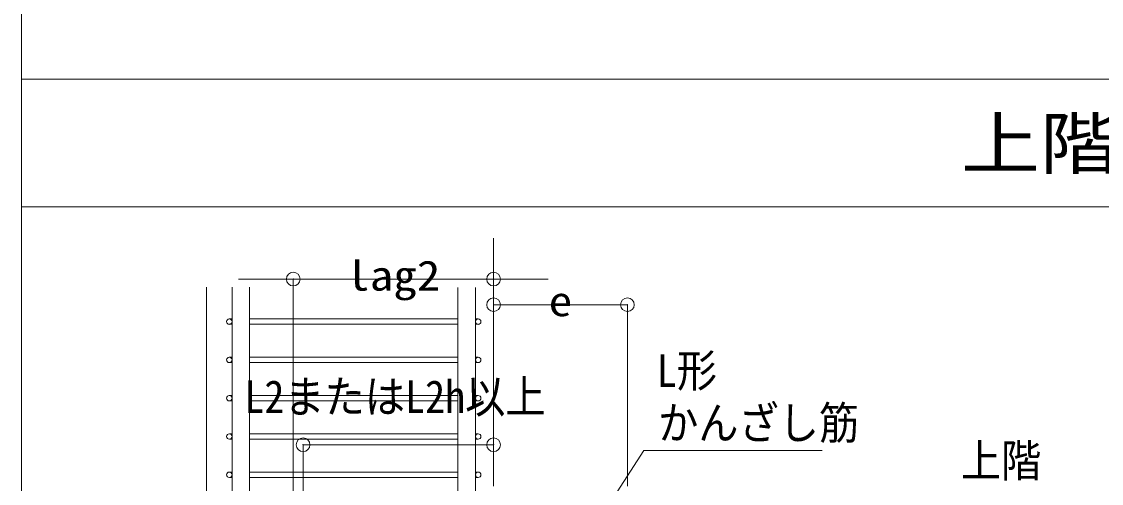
# Model space of a CAD drawing. Units: millimetres, scale not verified. Extents: x -890 to 863, y -296 to 296.
# Drawn here: x 651.1 to 730, y 3.9 to 37.6 of the extents above; entities that cross this region are included whole.
import ezdxf
from ezdxf.enums import TextEntityAlignment as Align

# ---------------------------------------------------------------- set-up
doc = ezdxf.new("R2010")
doc.units = ezdxf.units.MM
doc.header["$LTSCALE"] = 2
doc.header["$PDMODE"] = 32
doc.header["$PDSIZE"] = 1
doc.layers.add('0-C__1-9__0-0_', color=7, linetype='Continuous', lineweight=18)
doc.styles.add('ＭＳ ゴシック', font='')
doc.styles.get('ＭＳ ゴシック').set_extended_font_data('MS Gothic')

msp = doc.modelspace()

# ---------------------------------------------------------------- linework, layer by layer
at = {"layer": '0-C__1-9__0-0_'}
for p, q in [((651.115, 248.233), (651.115, -287.367)), ((651.115, 33.438), (852.268, 33.438)), ((651.115, 33.438), (852.268, 33.438)), ((651.115, 24.093), (852.268, 24.093)), ((664.614, 18.233), (664.614, -39.47)), ((666.488, 18.233), (666.488, -39.47)), ((667.775, 18.233), (667.775, -39.47)), ((682.992, 18.214), (682.992, 1.533)), ((684.279, 18.214), (684.279, 1.533)), ((685.594, 18.233), (685.594, 3.687)), ((666.488, 15.911), (666.292, 15.911)), ((666.48, 15.911), (666.292, 15.911)), ((682.992, 15.911), (667.775, 15.911)), ((684.474, 15.911), (684.279, 15.911)), ((684.474, 15.911), (684.279, 15.911)), ((666.292, 15.52), (666.48, 15.52)), ((666.292, 15.52), (666.488, 15.52)), ((667.775, 15.52), (682.992, 15.52)), ((684.279, 15.52), (684.474, 15.52)), ((684.279, 15.52), (684.474, 15.52)), ((695.376, 14.466), (695.376, 3.687)), ((666.488, 13.114), (666.292, 13.114)), ((666.48, 13.114), (666.292, 13.114)), ((666.292, 12.722), (666.48, 12.722)), ((666.292, 12.722), (666.488, 12.722)), ((682.992, 13.114), (667.775, 13.114)), ((667.775, 12.722), (682.992, 12.722)), ((684.475, 13.114), (684.279, 13.114)), ((684.475, 13.114), (684.279, 13.114)), ((684.279, 12.722), (684.475, 12.722)), ((684.279, 12.722), (684.475, 12.722)), ((670.964, 11.586), (670.964, 2.288)), ((666.488, 10.317), (666.292, 10.317)), ((666.48, 10.317), (666.292, 10.317)), ((682.992, 10.317), (667.775, 10.317)), ((684.475, 10.317), (684.279, 10.317)), ((684.475, 10.317), (684.279, 10.317)), ((666.292, 9.925), (666.48, 9.925)), ((666.292, 9.925), (666.488, 9.925)), ((667.775, 9.925), (682.992, 9.925)), ((684.279, 9.925), (684.475, 9.925)), ((684.279, 9.925), (684.475, 9.925)), ((666.488, 7.519), (666.293, 7.519)), ((666.48, 7.519), (666.293, 7.519)), ((666.293, 7.128), (666.48, 7.128)), ((666.293, 7.128), (666.488, 7.128)), ((682.992, 7.519), (667.775, 7.519)), ((667.775, 7.128), (682.992, 7.128)), ((684.475, 7.519), (684.279, 7.519)), ((684.475, 7.519), (684.279, 7.519)), ((684.279, 7.128), (684.475, 7.128)), ((684.279, 7.128), (684.475, 7.128)), ((666.488, 4.722), (666.293, 4.722)), ((666.48, 4.722), (666.293, 4.722)), ((666.293, 4.33), (666.48, 4.33)), ((666.293, 4.33), (666.488, 4.33)), ((682.992, 4.722), (667.775, 4.722)), ((667.775, 4.33), (682.992, 4.33)), ((671.682, 4.722), (671.682, 0.582)), ((684.475, 4.722), (684.279, 4.722)), ((684.475, 4.722), (684.279, 4.722)), ((684.279, 4.33), (684.475, 4.33)), ((684.279, 4.33), (684.475, 4.33))]:
    msp.add_line(p, q, dxfattribs=at)
at = {"layer": '0-C__1-9__0-0_', "color": 8}
for p, q in [((685.594, 18.824), (685.594, 21.824)), ((685.594, 16.956), (685.594, 19.956)), ((666.964, 18.824), (689.594, 18.824)), ((670.964, 10.524), (670.964, 18.824)), ((695.376, 16.956), (685.594, 16.956)), ((695.376, 12.076), (695.376, 16.956)), ((671.682, 6.723), (685.594, 6.723)), ((671.682, 4.745), (671.682, 6.723)), ((685.594, 6.723), (685.594, 6.753))]:
    msp.add_line(p, q, dxfattribs=at)
at = {"layer": '0-C__1-9__0-0_'}
msp.add_lwpolyline([(693.651, 1.777), (696.583, 6.308), (709.597, 6.308)], dxfattribs=at)
for centre in [(666.292, 15.715), (684.474, 15.715), (666.292, 12.918), (684.475, 12.918), (666.292, 10.121), (684.475, 10.121), (666.293, 7.323), (684.475, 7.323), (666.293, 4.526), (684.475, 4.526)]:
    msp.add_circle(centre, 0.196, dxfattribs=at)
at = {"layer": '0-C__1-9__0-0_', "color": 8}
for p in [(670.964, 18.824), (685.594, 18.824), (685.594, 16.956), (695.376, 16.956), (671.682, 6.723), (685.594, 6.723)]:
    msp.add_point(p, dxfattribs=at)

# ---------------------------------------------------------------- texts
at = {"layer": '0-C__1-9__0-0_', "style": 'ＭＳ ゴシック'}
for s, height, width, p in [('上階柱絞り柱梁接合部', 3.666, 1.15, (719.757, 25.798)), ('L形', 2.393, 0.9, (697.518, 10.222)), ('L2またはL2h以上', 2.393, 0.9, (667.383, 8.325)), ('かんざし筋', 2.393, 0.9, (697.618, 6.405)), ('上階', 2.393, 0.9, (719.74, 3.651))]:
    msp.add_text(s, height=height, dxfattribs=dict(at, width=width)).set_placement(p, align=Align.BOTTOM_LEFT)
at = {"layer": '0-C__1-9__0-0_', "style": 'ＭＳ ゴシック', "width": 1.15}
for s, p in [('lag2', (674.829, 17.323)), ('e', (689.622, 15.456))]:
    msp.add_text(s, height=2.199, rotation=0.01, dxfattribs=at).set_placement(p, align=Align.BOTTOM_LEFT)

doc.saveas('drawing.dxf')
